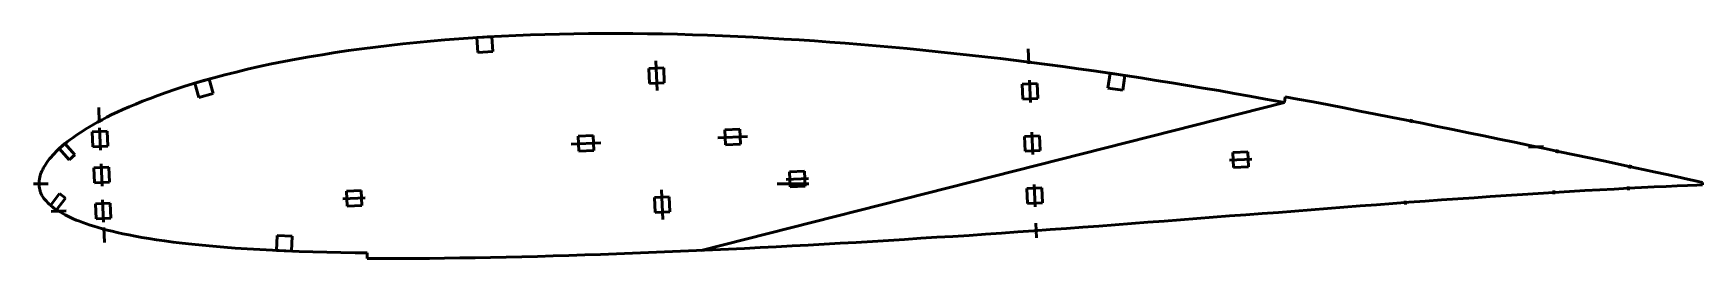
# Model space of a CAD drawing. Header units: metres. Extents: x -168 to 280, y -20 to 40.
import ezdxf

# ---------------------------------------------------------------- set-up
doc = ezdxf.new("R2010")
doc.units = ezdxf.units.M
for name, color, linetype, lineweight in [('FoilLayer', 1, 'Continuous', 50), ('StringerLayer', 1, 'Continuous', 50), ('SubLayer', 1, 'Continuous', 50)]:
    doc.layers.add(name, color=color, linetype=linetype, lineweight=lineweight)

msp = doc.modelspace()

# ---------------------------------------------------------------- linework, layer by layer
at = {"layer": 'FoilLayer'}
for p, q in [((-79.87, 36.16), (-83.47, 35.68)), ((-76.23, 36.62), (-79.87, 36.16)), ((-72.56, 37.06), (-76.23, 36.62)), ((-68.86, 37.48), (-72.56, 37.06)), ((-65.14, 37.85), (-68.86, 37.48)), ((-61.4, 38.2), (-65.14, 37.85)), ((-57.63, 38.52), (-61.4, 38.2)), ((-53.84, 38.81), (-57.63, 38.52)), ((-50.03, 39.08), (-53.84, 38.81)), ((-46.2, 39.32), (-50.03, 39.08)), ((-42.36, 39.53), (-46.2, 39.32)), ((-38.5, 39.71), (-42.36, 39.53)), ((-34.62, 39.87), (-38.5, 39.71)), ((-30.73, 40), (-34.62, 39.87)), ((-26.83, 40.11), (-30.73, 40)), ((-22.92, 40.18), (-26.83, 40.11)), ((-18.99, 40.23), (-22.92, 40.18)), ((-15.04, 40.26), (-18.99, 40.23)), ((-11.09, 40.27), (-15.04, 40.26)), ((-7.12, 40.26), (-11.09, 40.27)), ((-3.15, 40.21), (-7.12, 40.26)), ((0.84, 40.14), (-3.15, 40.21)), ((4.85, 40.05), (0.84, 40.14)), ((8.87, 39.93), (4.85, 40.05)), ((12.91, 39.8), (8.87, 39.93)), ((16.97, 39.64), (12.91, 39.8)), ((21.05, 39.46), (16.97, 39.64)), ((25.15, 39.25), (21.05, 39.46)), ((29.26, 39.02), (25.15, 39.25)), ((33.38, 38.78), (29.26, 39.02)), ((37.51, 38.53), (33.38, 38.78)), ((41.64, 38.26), (37.51, 38.53)), ((45.78, 37.96), (41.64, 38.26)), ((49.92, 37.64), (45.78, 37.96)), ((54.07, 37.3), (49.92, 37.64)), ((58.22, 36.94), (54.07, 37.3)), ((62.38, 36.58), (58.22, 36.94)), ((66.55, 36.2), (62.38, 36.58)), ((70.71, 35.8), (66.55, 36.2)), ((-107.4, 31.4), (-110.56, 30.67)), ((-104.16, 32.1), (-107.4, 31.4)), ((-100.85, 32.75), (-104.16, 32.1)), ((-97.48, 33.37), (-100.85, 32.75)), ((-94.04, 33.98), (-97.48, 33.37)), ((-90.55, 34.58), (-94.04, 33.98)), ((-87.03, 35.15), (-90.55, 34.58)), ((-83.47, 35.68), (-87.03, 35.15)), ((74.88, 35.38), (70.71, 35.8)), ((79.04, 34.93), (74.88, 35.38)), ((83.22, 34.47), (79.04, 34.93)), ((87.4, 34), (83.22, 34.47)), ((91.58, 33.53), (87.4, 34)), ((95.76, 33.03), (91.58, 33.53)), ((99.94, 32.5), (95.76, 33.03)), ((104.12, 31.94), (99.94, 32.5)), ((108.3, 31.37), (104.12, 31.94)), ((112.49, 30.79), (108.3, 31.37)), ((-122.37, 27.62), (-125.05, 26.84)), ((-119.57, 28.38), (-122.37, 27.62)), ((-116.65, 29.14), (-119.57, 28.38)), ((-113.65, 29.91), (-116.65, 29.14)), ((-110.56, 30.67), (-113.65, 29.91)), ((116.68, 30.21), (112.49, 30.79)), ((120.87, 29.61), (116.68, 30.21)), ((125.05, 28.98), (120.87, 29.61)), ((129.23, 28.33), (125.05, 28.98)), ((133.41, 27.66), (129.23, 28.33)), ((137.6, 26.99), (133.41, 27.66)), ((141.8, 26.32), (137.6, 26.99)), ((-136.73, 22.85), (-138.71, 22.08)), ((-134.63, 23.64), (-136.73, 22.85)), ((-132.41, 24.44), (-134.63, 23.64)), ((-130.08, 25.25), (-132.41, 24.44)), ((-127.63, 26.05), (-130.08, 25.25)), ((-125.05, 26.84), (-127.63, 26.05)), ((145.99, 25.64), (141.8, 26.32)), ((150.17, 24.94), (145.99, 25.64)), ((154.34, 24.2), (150.17, 24.94)), ((158.52, 23.45), (154.34, 24.2)), ((162.7, 22.69), (158.52, 23.45)), ((166.89, 21.94), (162.7, 22.69)), ((168.05, 23.26), (167.79, 21.78)), ((171.35, 22.67), (168.05, 23.26)), ((175.53, 21.91), (171.35, 22.67)), ((-146.98, 18.5), (-148.34, 17.81)), ((-145.53, 19.19), (-146.98, 18.5)), ((-143.99, 19.89), (-145.53, 19.19)), ((-142.34, 20.6), (-143.99, 19.89)), ((-140.58, 21.33), (-142.34, 20.6)), ((-138.71, 22.08), (-140.58, 21.33)), ((167.79, 21.78), (11.2, -17.87)), ((167.79, 21.78), (166.89, 21.94)), ((179.71, 21.12), (175.53, 21.91)), ((183.89, 20.31), (179.71, 21.12)), ((188.06, 19.48), (183.89, 20.31)), ((192.23, 18.64), (188.06, 19.48)), ((196.41, 17.83), (192.23, 18.64)), ((-154.97, 14.01), (-155.86, 13.42)), ((-154.02, 14.6), (-154.97, 14.01)), ((-153.02, 15.22), (-154.02, 14.6)), ((-151.95, 15.85), (-153.02, 15.22)), ((-150.82, 16.49), (-151.95, 15.85)), ((-149.62, 17.14), (-150.82, 16.49)), ((-148.34, 17.81), (-149.62, 17.14)), ((200.58, 17.03), (196.41, 17.83)), ((204.75, 16.21), (200.58, 17.03)), ((208.91, 15.36), (204.75, 16.21)), ((213.06, 14.5), (208.91, 15.36)), ((217.21, 13.65), (213.06, 14.5)), ((221.34, 12.8), (217.21, 13.65)), ((-161.38, 9.13), (-161.9, 8.63)), ((-160.82, 9.65), (-161.38, 9.13)), ((-160.24, 10.16), (-160.82, 9.65)), ((-159.61, 10.68), (-160.24, 10.16)), ((-158.95, 11.21), (-159.61, 10.68)), ((-158.24, 11.76), (-158.95, 11.21)), ((-157.5, 12.3), (-158.24, 11.76)), ((-156.7, 12.86), (-157.5, 12.3)), ((-155.86, 13.42), (-156.7, 12.86)), ((225.47, 11.97), (221.34, 12.8)), ((229.58, 11.13), (225.47, 11.97)), ((233.67, 10.27), (229.58, 11.13)), ((237.72, 9.41), (233.67, 10.27)), ((241.74, 8.56), (237.72, 9.41)), ((-165.01, 4.77), (-165.29, 4.3)), ((-164.72, 5.24), (-165.01, 4.77)), ((-164.4, 5.71), (-164.72, 5.24)), ((-164.05, 6.18), (-164.4, 5.71)), ((-163.68, 6.66), (-164.05, 6.18)), ((-163.28, 7.15), (-163.68, 6.66)), ((-162.85, 7.64), (-163.28, 7.15)), ((-162.39, 8.13), (-162.85, 7.64)), ((-161.9, 8.63), (-162.39, 8.13)), ((245.71, 7.72), (241.74, 8.56)), ((249.61, 6.92), (245.71, 7.72)), ((253.43, 6.12), (249.61, 6.92)), ((257.14, 5.32), (253.43, 6.12)), ((260.72, 4.54), (257.14, 5.32)), ((264.16, 3.79), (260.72, 4.54)), ((-166.53, 0.43), (-166.55, 0)), ((-166.55, 0), (-166.51, -0.32)), ((-166.48, 0.79), (-166.53, 0.43)), ((-166.42, 1.27), (-166.48, 0.79)), ((-166.34, 1.72), (-166.42, 1.27)), ((-166.24, 2.16), (-166.34, 1.72)), ((-166.12, 2.57), (-166.24, 2.16)), ((-165.96, 2.97), (-166.12, 2.57)), ((-165.77, 3.39), (-165.96, 2.97)), ((-165.54, 3.83), (-165.77, 3.39)), ((-165.29, 4.3), (-165.54, 3.83)), ((267.42, 3.09), (264.16, 3.79)), ((270.5, 2.43), (267.42, 3.09)), ((273.38, 1.8), (270.5, 2.43)), ((276.06, 1.21), (273.38, 1.8)), ((278.53, 0.67), (276.06, 1.21)), ((280.08, 0.34), (278.53, 0.67)), ((280.08, -0.34), (280.08, 0.34)), ((-166.51, -0.32), (-166.46, -0.77)), ((-166.46, -0.77), (-166.41, -1.19)), ((-166.41, -1.19), (-166.34, -1.59)), ((-166.34, -1.59), (-166.24, -1.98)), ((-166.24, -1.98), (-166.12, -2.37)), ((-166.12, -2.37), (-165.96, -2.76)), ((-165.96, -2.76), (-165.76, -3.14)), ((-165.76, -3.14), (-165.51, -3.53)), ((-165.51, -3.53), (-165.23, -3.93)), ((-165.23, -3.93), (-164.91, -4.33)), ((-164.91, -4.33), (-164.57, -4.72)), ((205.62, -4.67), (209.99, -4.35)), ((209.99, -4.35), (214.36, -4.04)), ((214.36, -4.04), (218.71, -3.75)), ((218.71, -3.75), (223.05, -3.46)), ((223.05, -3.46), (227.38, -3.16)), ((227.38, -3.16), (231.68, -2.88)), ((231.68, -2.88), (235.95, -2.6)), ((235.95, -2.6), (240.18, -2.34)), ((240.18, -2.34), (244.35, -2.08)), ((244.35, -2.08), (248.45, -1.86)), ((248.45, -1.86), (252.46, -1.64)), ((252.46, -1.64), (256.36, -1.43)), ((256.36, -1.43), (260.11, -1.22)), ((260.11, -1.22), (263.69, -1.05)), ((263.69, -1.05), (267.08, -0.89)), ((267.08, -0.89), (270.26, -0.74)), ((270.26, -0.74), (273.23, -0.61)), ((273.23, -0.61), (275.98, -0.5)), ((275.98, -0.5), (278.51, -0.4)), ((278.51, -0.4), (280.08, -0.34)), ((-164.57, -4.72), (-164.21, -5.11)), ((-164.21, -5.11), (-163.81, -5.49)), ((-163.81, -5.49), (-163.38, -5.87)), ((-163.38, -5.87), (-162.93, -6.24)), ((-162.93, -6.24), (-162.44, -6.61)), ((-162.44, -6.61), (-161.92, -6.97)), ((-161.92, -6.97), (-161.37, -7.32)), ((-161.37, -7.32), (-160.78, -7.68)), ((-160.78, -7.68), (-160.16, -8.03)), ((-160.16, -8.03), (-159.51, -8.37)), ((-159.51, -8.37), (-158.81, -8.72)), ((-158.81, -8.72), (-158.09, -9.06)), ((148.65, -9), (153.03, -8.66)), ((153.03, -8.66), (157.42, -8.33)), ((157.42, -8.33), (161.8, -8)), ((161.8, -8), (166.19, -7.69)), ((166.19, -7.69), (170.57, -7.35)), ((170.57, -7.35), (174.95, -6.99)), ((174.95, -6.99), (179.34, -6.65)), ((179.34, -6.65), (183.72, -6.31)), ((183.72, -6.31), (188.11, -5.98)), ((188.11, -5.98), (192.49, -5.67)), ((192.49, -5.67), (196.87, -5.34)), ((196.87, -5.34), (201.25, -5)), ((201.25, -5), (205.62, -4.67)), ((-158.09, -9.06), (-157.33, -9.41)), ((-157.33, -9.41), (-156.52, -9.75)), ((-156.52, -9.75), (-155.68, -10.08)), ((-155.68, -10.08), (-154.78, -10.42)), ((-154.78, -10.42), (-153.83, -10.75)), ((-153.83, -10.75), (-152.83, -11.09)), ((-152.83, -11.09), (-151.78, -11.43)), ((-151.78, -11.43), (-150.67, -11.76)), ((-150.67, -11.76), (-149.49, -12.1)), ((-149.49, -12.1), (-148.24, -12.43)), ((-148.24, -12.43), (-146.92, -12.76)), ((-146.92, -12.76), (-145.52, -13.09)), ((-145.52, -13.09), (-144.01, -13.41)), ((-144.01, -13.41), (-142.42, -13.74)), ((87.52, -13.55), (91.87, -13.23)), ((91.87, -13.23), (96.22, -12.91)), ((96.22, -12.91), (100.57, -12.6)), ((100.57, -12.6), (104.93, -12.31)), ((104.93, -12.31), (109.3, -12.02)), ((109.3, -12.02), (113.66, -11.7)), ((113.66, -11.7), (118.03, -11.35)), ((118.03, -11.35), (122.4, -11.01)), ((122.4, -11.01), (126.77, -10.68)), ((126.77, -10.68), (131.14, -10.36)), ((131.14, -10.36), (135.52, -10.05)), ((135.52, -10.05), (139.9, -9.72)), ((139.9, -9.72), (144.27, -9.36)), ((144.27, -9.36), (148.65, -9)), ((-142.42, -13.74), (-140.72, -14.07)), ((-140.72, -14.07), (-138.93, -14.4)), ((-138.93, -14.4), (-137.01, -14.73)), ((-137.01, -14.73), (-134.97, -15.05)), ((-134.97, -15.05), (-132.81, -15.36)), ((-132.81, -15.36), (-130.51, -15.66)), ((-130.51, -15.66), (-128.07, -15.94)), ((-128.07, -15.94), (-125.48, -16.22)), ((-125.48, -16.22), (-122.76, -16.5)), ((-122.76, -16.5), (-119.91, -16.78)), ((-119.91, -16.78), (-116.94, -17.04)), ((-116.94, -17.04), (-113.84, -17.28)), ((-113.84, -17.28), (-110.62, -17.49)), ((-110.62, -17.49), (-107.29, -17.67)), ((-107.29, -17.67), (-103.84, -17.84)), ((-103.84, -17.84), (-100.31, -18)), ((9.96, -17.93), (14.26, -17.73)), ((14.26, -17.73), (18.54, -17.53)), ((18.54, -17.53), (22.82, -17.34)), ((22.82, -17.34), (27.1, -17.13)), ((27.1, -17.13), (31.39, -16.91)), ((31.39, -16.91), (35.67, -16.68)), ((35.67, -16.68), (39.97, -16.44)), ((39.97, -16.44), (44.27, -16.2)), ((44.27, -16.2), (48.57, -15.96)), ((48.57, -15.96), (52.88, -15.73)), ((52.88, -15.73), (57.2, -15.48)), ((57.2, -15.48), (61.51, -15.21)), ((61.51, -15.21), (65.84, -14.93)), ((65.84, -14.93), (70.16, -14.65)), ((70.16, -14.65), (74.5, -14.38)), ((74.5, -14.38), (78.83, -14.12)), ((78.83, -14.12), (83.18, -13.85)), ((83.18, -13.85), (87.52, -13.55)), ((-100.31, -18), (-96.71, -18.16)), ((-96.71, -18.16), (-93.04, -18.29)), ((-93.04, -18.29), (-89.3, -18.39)), ((-89.3, -18.39), (-85.5, -18.45)), ((-85.5, -18.45), (-81.64, -18.5)), ((-81.64, -18.5), (-78.41, -18.52)), ((-78.41, -18.52), (-78.42, -20.02)), ((-78.42, -20.02), (-77.75, -20.03)), ((-77.75, -20.03), (-73.8, -20.06)), ((-73.8, -20.06), (-69.81, -20.07)), ((-69.81, -20.07), (-65.79, -20.06)), ((-65.79, -20.06), (-61.74, -20.03)), ((-61.74, -20.03), (-57.67, -19.98)), ((-57.67, -19.98), (-53.56, -19.92)), ((-53.56, -19.92), (-49.44, -19.86)), ((-49.44, -19.86), (-45.29, -19.8)), ((-45.29, -19.8), (-41.12, -19.71)), ((-41.12, -19.71), (-36.94, -19.61)), ((-36.94, -19.61), (-32.73, -19.5)), ((-32.73, -19.5), (-28.51, -19.37)), ((-28.51, -19.37), (-24.28, -19.24)), ((-24.28, -19.24), (-20.03, -19.1)), ((-20.03, -19.1), (-15.77, -18.96)), ((-15.77, -18.96), (-11.5, -18.81)), ((-11.5, -18.81), (-7.22, -18.65)), ((-7.22, -18.65), (-2.93, -18.48)), ((-2.93, -18.48), (1.37, -18.3)), ((1.37, -18.3), (5.67, -18.12)), ((5.67, -18.12), (9.96, -17.93))]:
    msp.add_line(p, q, dxfattribs=at)
at = {"layer": 'StringerLayer'}
for p, q in [((-44.96, 39.39), (-48.96, 39.14)), ((-48.96, 39.14), (-48.7, 35.15)), ((-44.71, 35.4), (-44.96, 39.39)), ((-48.7, 35.15), (-44.71, 35.4)), ((-120.9, 28.04), (-124.74, 26.93)), ((-124.74, 26.93), (-123.63, 23.09)), ((-119.79, 24.2), (-120.9, 28.04)), ((121.03, 29.59), (120.44, 25.63)), ((124.99, 28.99), (121.03, 29.59)), ((124.39, 25.04), (124.99, 28.99)), ((-123.63, 23.09), (-119.79, 24.2)), ((120.44, 25.63), (124.39, 25.04)), ((-159.59, 10.73), (-161.09, 9.41)), ((-161.09, 9.41), (-158.46, 6.4)), ((-156.96, 7.71), (-159.59, 10.73)), ((-158.46, 6.4), (-156.96, 7.71)), ((-161.06, -2.64), (-163.46, -5.84)), ((-161.86, -7.04), (-159.46, -3.85)), ((-159.46, -3.85), (-161.06, -2.64)), ((-163.46, -5.84), (-161.86, -7.04)), ((-102.57, -13.89), (-102.76, -17.89)), ((-102.76, -17.89), (-98.76, -18.07)), ((-98.57, -14.08), (-102.57, -13.89)), ((-98.76, -18.07), (-98.57, -14.08))]:
    msp.add_line(p, q, dxfattribs=at)
at = {"layer": 'SubLayer'}
for p, q in [((99.03, 36.11), (99.2, 32.11)), ((-0.93, 32.93), (-0.58, 24.94)), ((1.16, 31.02), (-2.84, 30.85)), ((-2.84, 30.85), (-2.66, 26.85)), ((-2.66, 26.85), (1.33, 27.02)), ((1.33, 27.02), (1.16, 31.02)), ((99.39, 27.77), (99.65, 21.78)), ((101.43, 26.86), (97.44, 26.69)), ((97.44, 26.69), (97.61, 22.69)), ((97.61, 22.69), (101.61, 22.87)), ((101.61, 22.87), (101.43, 26.86)), ((-150.52, 20.41), (-150.35, 16.41)), ((-148.25, 14.06), (-152.24, 13.88)), ((-152.24, 13.88), (-152.07, 9.89)), ((-150.29, 14.97), (-150.03, 8.97)), ((-148.07, 10.06), (-148.25, 14.06)), ((21.61, 14.59), (17.61, 14.42)), ((17.61, 14.42), (17.78, 10.42)), ((21.78, 10.6), (21.61, 14.59)), ((100, 13.77), (100.26, 7.78)), ((201.75, 16.29), (201.96, 17.27)), ((-152.07, 9.89), (-148.07, 10.06)), ((-23.69, 10.62), (-15.7, 10.96)), ((-17.78, 12.88), (-21.78, 12.7)), ((-21.78, 12.7), (-21.61, 8.71)), ((-17.61, 8.88), (-17.78, 12.88)), ((15.7, 12.33), (23.69, 12.68)), ((17.78, 10.42), (21.78, 10.6)), ((102.04, 12.86), (98.05, 12.69)), ((98.05, 12.69), (98.22, 8.69)), ((102.22, 8.86), (102.04, 12.86)), ((233.37, 9.82), (237.37, 10)), ((240.93, 8.22), (241.15, 9.2)), ((-149.87, 5.31), (-149.6, -0.68)), ((-21.61, 8.71), (-17.61, 8.88)), ((98.22, 8.69), (102.22, 8.86)), ((153.04, 6.32), (159.04, 6.58)), ((157.95, 8.54), (153.96, 8.36)), ((153.96, 8.36), (154.13, 4.37)), ((154.13, 4.37), (158.13, 4.54)), ((158.13, 4.54), (157.95, 8.54)), ((260.49, 4.08), (260.72, 5.06)), ((-168.05, 0), (-164.05, 0)), ((-147.82, 4.4), (-151.82, 4.23)), ((-151.82, 4.23), (-151.65, 0.23)), ((-151.65, 0.23), (-147.65, 0.41)), ((-147.65, 0.41), (-147.82, 4.4)), ((31.61, 0), (40.09, 0)), ((34.05, 1.13), (40.05, 1.39)), ((38.96, 3.35), (34.97, 3.17)), ((34.97, 3.17), (35.14, -0.82)), ((39.14, -0.65), (38.96, 3.35)), ((-149.45, -4.34), (-149.18, -10.33)), ((-84.94, -4.06), (-78.94, -3.8)), ((-80.03, -1.84), (-84.03, -2.02)), ((-84.03, -2.02), (-83.85, -6.01)), ((-79.85, -5.84), (-80.03, -1.84)), ((2.66, -3.55), (-1.33, -3.72)), ((-1.33, -3.72), (-1.16, -7.72)), ((0.93, -9.63), (0.58, -1.64)), ((2.84, -7.55), (2.66, -3.55)), ((35.14, -0.82), (39.14, -0.65)), ((102.65, -1.14), (98.66, -1.32)), ((98.66, -1.32), (98.83, -5.31)), ((100.61, -0.23), (100.87, -6.23)), ((102.83, -5.14), (102.65, -1.14)), ((240.18, -2.84), (240.12, -1.84)), ((260.15, -1.72), (260.09, -0.72)), ((-163.27, -7.47), (-159.27, -7.3)), ((-147.4, -5.25), (-151.4, -5.43)), ((-151.4, -5.43), (-151.23, -9.42)), ((-147.23, -9.25), (-147.4, -5.25)), ((-83.85, -6.01), (-79.85, -5.84)), ((-1.16, -7.72), (2.84, -7.55)), ((98.83, -5.31), (102.83, -5.14)), ((200.27, -5.58), (200.21, -4.58)), ((-151.23, -9.42), (-147.23, -9.25)), ((-149.12, -11.78), (-148.95, -15.77)), ((101.06, -10.57), (101.24, -14.56))]:
    msp.add_line(p, q, dxfattribs=at)

doc.saveas('drawing.dxf')
